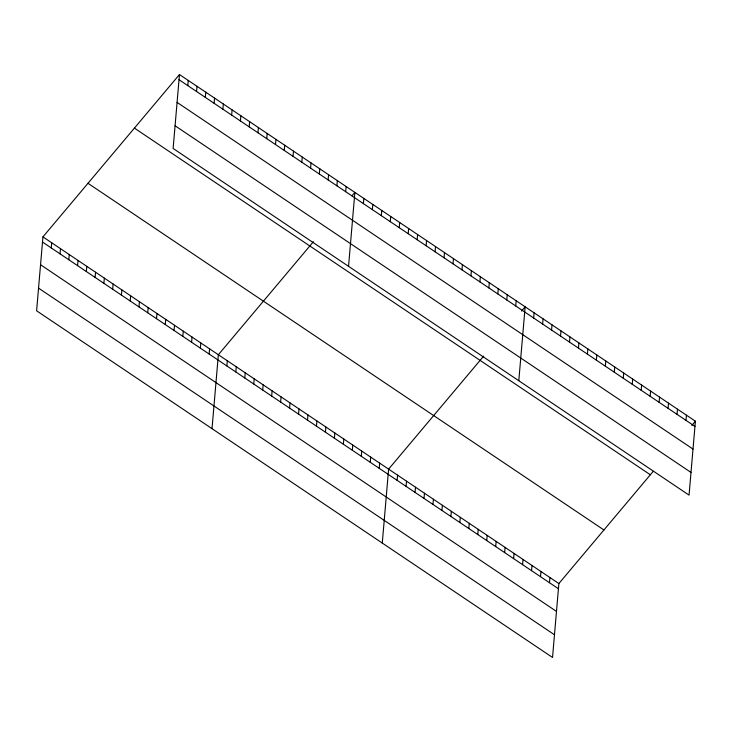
<?xml version="1.0" encoding="UTF-8"?>
<svg xmlns="http://www.w3.org/2000/svg" width="732" height="732" viewBox="0 0 732 732"><rect width="100%" height="100%" fill="white"/><g stroke="black" fill="none" stroke-linecap="round" stroke-linejoin="round"><path stroke-width="1.1" d="M179.468 74.536L173.127 148.45L689.059 495.125L695.4 421.202L179.468 74.536L42.941 236.875L36.6 310.798L552.532 657.464L558.873 583.55L653.209 471.371M51.267 247.956L51.707 242.768M60.033 253.848L60.481 248.67M68.808 259.741L69.247 254.562M77.574 265.634L78.022 260.455M86.349 271.526L86.788 266.347M95.114 277.419L95.563 272.24M103.889 283.311L104.337 278.133M112.664 289.213L113.103 284.025M121.43 295.106L121.878 289.918M130.205 300.998L130.644 295.81M138.97 306.891L139.419 301.703M147.745 312.784L148.184 307.596M156.511 318.676L156.959 313.488M165.286 324.569L165.725 319.39M187.795 85.607L188.234 80.429M174.051 330.461L174.5 325.283M196.56 91.5L197.009 86.321M182.826 336.354L183.275 331.175M205.335 97.402L205.784 92.214M191.601 342.247L192.04 337.068M214.11 103.294L214.549 98.106M200.367 348.139L200.815 342.96M222.876 109.187L223.324 103.999M209.142 354.032L209.581 348.853M231.651 115.08L232.09 109.891M212.015 428.668L218.356 354.745L313.406 241.725M240.416 120.972L240.865 115.784M226.874 365.954L227.313 360.766M249.191 126.865L249.63 121.677M235.832 371.975L236.28 366.787M257.957 132.757L258.405 127.578M244.79 377.996L245.238 372.808M266.732 138.65L267.171 133.471M253.757 384.016L254.196 378.828M275.497 144.543L275.946 139.364M262.715 390.037L263.163 384.849M284.272 150.435L284.721 145.256M271.673 396.058L272.121 390.87M293.047 156.328L293.486 151.149M280.64 402.078L281.079 396.89M301.813 162.22L302.261 157.041M289.598 408.099L290.046 402.911M310.588 168.122L311.027 162.934M298.555 414.12L299.004 408.932M319.353 174.015L319.802 168.827M307.522 420.141L307.962 414.953M328.128 179.907L328.567 174.719M336.894 185.8L337.342 180.612M316.48 426.161L316.929 420.973M345.669 191.692L346.117 186.504M325.438 432.182L325.886 426.994M348.551 266.32L354.883 192.397L352.019 195.801M334.405 438.203L334.844 433.024M363.401 203.606L363.841 198.418M343.363 444.223L343.811 439.044M372.359 209.626L372.808 204.448M352.321 450.244L352.769 445.065M381.326 215.647L381.765 210.468M361.288 456.265L361.727 451.086M390.284 221.668L390.723 216.489M370.246 462.285L370.694 457.107M399.242 227.689L399.69 222.51M379.203 468.306L379.652 463.127M408.209 233.709L408.648 228.53M382.278 543.062L388.61 469.148L483.66 356.127M417.167 239.73L417.615 234.551M397.128 480.348L397.577 475.169M426.125 245.751L426.573 240.572M406.086 486.368L406.535 481.189M435.092 251.771L435.531 246.593M415.053 492.389L415.492 487.21M444.05 257.792L444.498 252.613M424.011 498.41L424.459 493.231M453.007 263.813L453.456 258.634M432.969 504.439L433.417 499.251M461.974 269.834L462.414 264.655M441.936 510.46L442.375 505.272M470.932 275.863L471.381 270.675M450.894 516.481L451.342 511.293M479.89 281.884L480.338 276.696M459.852 522.502L460.3 517.314M488.857 287.905L489.296 282.717M468.819 528.522L469.258 523.334M497.815 293.925L498.263 288.737M477.776 534.543L478.225 529.355M506.773 299.946L507.221 294.758M486.734 540.564L487.183 535.376M515.74 305.967L516.179 300.779M495.701 546.584L496.14 541.396M518.805 380.722L525.146 306.8L521.568 311.054M504.659 552.605L505.107 547.417M533.655 318.008L534.104 312.82M513.617 558.626L514.065 553.438M542.622 324.029L543.062 318.841M522.584 564.647L523.023 559.458M551.58 330.05L552.029 324.862M531.542 570.667L531.99 565.479M560.538 336.07L560.987 330.882M540.5 576.688L540.948 571.5M569.505 342.091L569.944 336.903M549.467 582.709L549.906 577.53M578.463 348.112L578.911 342.924M587.421 354.132L587.869 348.954M596.388 360.153L596.827 354.974M605.346 366.174L605.794 360.995M614.304 372.195L614.752 367.016M623.271 378.215L623.71 373.036M632.228 384.236L632.677 379.057M641.186 390.257L641.635 385.078M650.153 396.277L650.592 391.098M659.111 402.298L659.559 397.119M668.069 408.319L668.517 403.14M677.036 414.339L677.475 409.161M685.994 420.36L686.442 415.181M691.822 425.457L695.4 421.202M179.02 79.715L694.952 426.39M177.08 102.398L693.012 449.073M175.076 125.767L691.008 472.442M134.413 128.109L650.345 474.775M87.996 183.302L603.927 529.977M42.941 236.875L558.873 583.55M42.493 242.063L558.424 588.729M40.544 264.746L556.485 611.412M38.549 288.115L554.481 634.781"/></g></svg>
